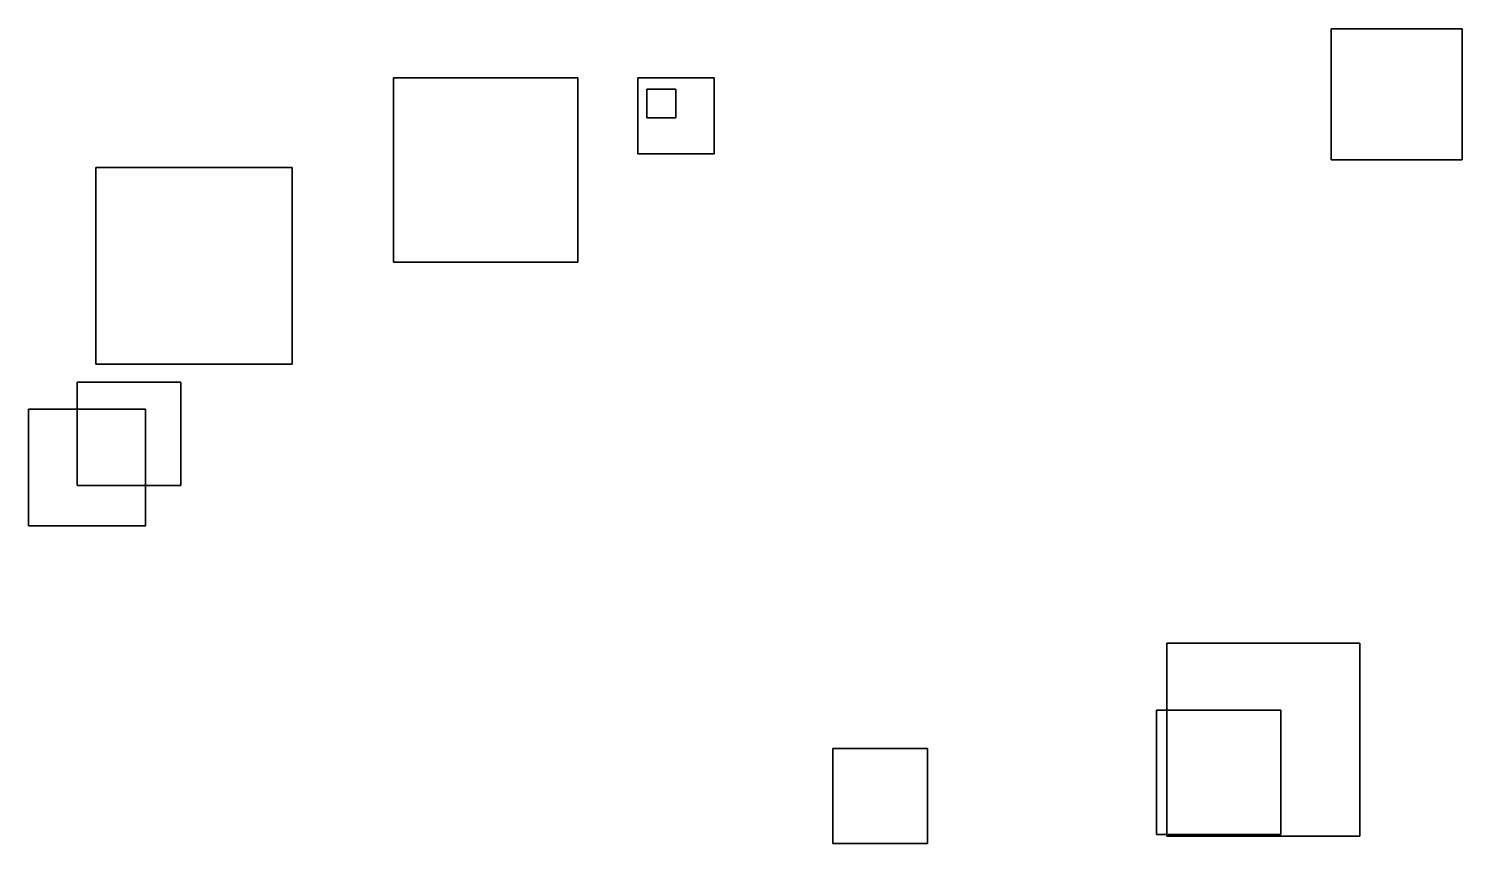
# Model space of a CAD drawing. Header units: metres. Extents: x -10.3 to 41.6, y -10.6 to 40.3.
# Drawn here: x 19.67 to 40.94, y 20.44 to 32.53 of the extents above; entities that cross this region are included whole.
import ezdxf

# ---------------------------------------------------------------- set-up
doc = ezdxf.new("R2010")
doc.units = ezdxf.units.M

msp = doc.modelspace()

# ---------------------------------------------------------------- meshes
at = {"layer": '2', "color": 5}
mesh = msp.add_polyface(dxfattribs=at)
corners = [(40.941, 32.529, 10.614), (40.941, 30.584, 10.614), (38.996, 30.584, 10.614), (38.996, 32.529, 10.614), (40.941, 32.529, 8.669), (40.941, 30.584, 8.669), (38.996, 30.584, 8.669), (38.996, 32.529, 8.669)]
mesh.append_faces([[corners[k] for k in face] for face in [(0, 1, 2, 3), (4, 5, 6, 7), (0, 4, 5, 1), (1, 5, 6, 2), (2, 6, 7, 3), (3, 7, 4, 0)]], dxfattribs={"color": 5})
at = {"layer": '2', "color": 9}
mesh = msp.add_polyface(dxfattribs=at)
corners = [(27.817, 31.801, 0.392), (27.817, 29.067, 0.392), (25.083, 29.067, 0.392), (25.083, 31.801, 0.392), (27.817, 31.801, -2.341), (27.817, 29.067, -2.341), (25.083, 29.067, -2.341), (25.083, 31.801, -2.341)]
mesh.append_faces([[corners[k] for k in face] for face in [(0, 1, 2, 3), (4, 5, 6, 7), (0, 4, 5, 1), (1, 5, 6, 2), (2, 6, 7, 3), (3, 7, 4, 0)]], dxfattribs={"color": 9})
at = {"layer": '2', "color": 10}
mesh = msp.add_polyface(dxfattribs=at)
corners = [(29.84, 31.802, -4.436), (29.84, 30.673, -4.436), (28.711, 30.673, -4.436), (28.711, 31.802, -4.436), (29.84, 31.802, -5.565), (29.84, 30.673, -5.565), (28.711, 30.673, -5.565), (28.711, 31.802, -5.565)]
mesh.append_faces([[corners[k] for k in face] for face in [(0, 1, 2, 3), (4, 5, 6, 7), (0, 4, 5, 1), (1, 5, 6, 2), (2, 6, 7, 3), (3, 7, 4, 0)]], dxfattribs={"color": 10})
at = {"layer": '2', "color": 2}
mesh = msp.add_polyface(dxfattribs=at)
corners = [(29.273, 31.634, 8.468), (29.273, 31.206, 8.468), (28.845, 31.206, 8.468), (28.845, 31.634, 8.468), (29.273, 31.634, 8.04), (29.273, 31.206, 8.04), (28.845, 31.206, 8.04), (28.845, 31.634, 8.04)]
mesh.append_faces([[corners[k] for k in face] for face in [(0, 1, 2, 3), (4, 5, 6, 7), (0, 4, 5, 1), (1, 5, 6, 2), (2, 6, 7, 3), (3, 7, 4, 0)]], dxfattribs={"color": 2})
at = {"layer": '2', "color": 4}
mesh = msp.add_polyface(dxfattribs=at)
corners = [(23.583, 30.468, 0.349), (23.583, 27.552, 0.349), (20.668, 27.552, 0.349), (20.668, 30.468, 0.349), (23.583, 30.468, -2.567), (23.583, 27.552, -2.567), (20.668, 27.552, -2.567), (20.668, 30.468, -2.567)]
mesh.append_faces([[corners[k] for k in face] for face in [(0, 1, 2, 3), (4, 5, 6, 7), (0, 4, 5, 1), (1, 5, 6, 2), (2, 6, 7, 3), (3, 7, 4, 0)]], dxfattribs={"color": 4})
at = {"layer": '2', "color": 3}
mesh = msp.add_polyface(dxfattribs=at)
corners = [(21.929, 27.286, 7.284), (21.929, 25.749, 7.284), (20.392, 25.749, 7.284), (20.392, 27.286, 7.284), (21.929, 27.286, 5.746), (21.929, 25.749, 5.746), (20.392, 25.749, 5.746), (20.392, 27.286, 5.746)]
mesh.append_faces([[corners[k] for k in face] for face in [(0, 1, 2, 3), (4, 5, 6, 7), (0, 4, 5, 1), (1, 5, 6, 2), (2, 6, 7, 3), (3, 7, 4, 0)]], dxfattribs={"color": 3})
at = {"layer": '2', "color": 8}
mesh = msp.add_polyface(dxfattribs=at)
corners = [(21.406, 26.886, 7.078), (21.406, 25.152, 7.078), (19.672, 25.152, 7.078), (19.672, 26.886, 7.078), (21.406, 26.886, 5.345), (21.406, 25.152, 5.345), (19.672, 25.152, 5.345), (19.672, 26.886, 5.345)]
mesh.append_faces([[corners[k] for k in face] for face in [(0, 1, 2, 3), (4, 5, 6, 7), (0, 4, 5, 1), (1, 5, 6, 2), (2, 6, 7, 3), (3, 7, 4, 0)]], dxfattribs={"color": 8})
at = {"layer": '2', "color": 1}
mesh = msp.add_polyface(dxfattribs=at)
corners = [(39.422, 23.414, -3.736), (39.422, 20.547, -3.736), (36.555, 20.547, -3.736), (36.555, 23.414, -3.736), (39.422, 23.414, -6.602), (39.422, 20.547, -6.602), (36.555, 20.547, -6.602), (36.555, 23.414, -6.602)]
mesh.append_faces([[corners[k] for k in face] for face in [(0, 1, 2, 3), (4, 5, 6, 7), (0, 4, 5, 1), (1, 5, 6, 2), (2, 6, 7, 3), (3, 7, 4, 0)]], dxfattribs={"color": 1})
at = {"layer": '2', "color": 6}
mesh = msp.add_polyface(dxfattribs=at)
corners = [(38.249, 22.419, 2.487), (38.249, 20.575, 2.487), (36.405, 20.575, 2.487), (36.405, 22.419, 2.487), (38.249, 22.419, 0.643), (38.249, 20.575, 0.643), (36.405, 20.575, 0.643), (36.405, 22.419, 0.643)]
mesh.append_faces([[corners[k] for k in face] for face in [(0, 1, 2, 3), (4, 5, 6, 7), (0, 4, 5, 1), (1, 5, 6, 2), (2, 6, 7, 3), (3, 7, 4, 0)]], dxfattribs={"color": 6})
at = {"layer": '2', "color": 7}
mesh = msp.add_polyface(dxfattribs=at)
corners = [(33.009, 21.851, -4.607), (33.009, 20.442, -4.607), (31.6, 20.442, -4.607), (31.6, 21.851, -4.607), (33.009, 21.851, -6.016), (33.009, 20.442, -6.016), (31.6, 20.442, -6.016), (31.6, 21.851, -6.016)]
mesh.append_faces([[corners[k] for k in face] for face in [(0, 1, 2, 3), (4, 5, 6, 7), (0, 4, 5, 1), (1, 5, 6, 2), (2, 6, 7, 3), (3, 7, 4, 0)]], dxfattribs={"color": 7})

doc.saveas('drawing.dxf')
